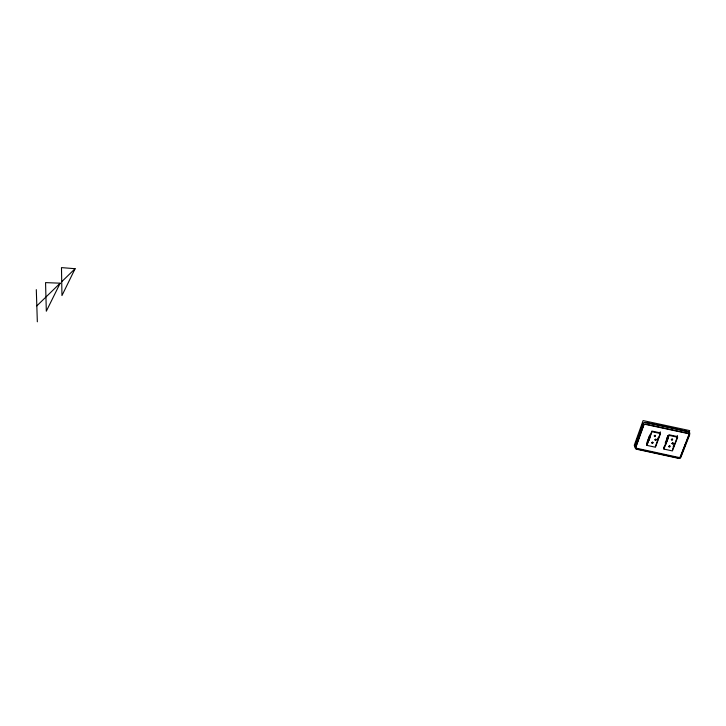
<?xml version="1.0" encoding="UTF-8"?>
<svg xmlns="http://www.w3.org/2000/svg" width="726" height="726" viewBox="0 0 726 726"><rect width="100%" height="100%" fill="white"/><g stroke="black" fill="none" stroke-linecap="round" stroke-linejoin="round"><path stroke-width="1.09" d="M634.215 445.401L643.091 420.581L689.7 430.609L688.892 432.678M635.341 447.706A1.987 1.588 -1.9 0 1 634.869 446.172L642.927 423.63A2.024 1.633 -3.3 0 1 645.441 422.468A1666.297 951.523 59.8 0 1 688.312 431.707A2.051 1.624 -5.2 0 1 689.646 433.703L680.443 457.326A1.352 1.062 -3.8 0 1 678.737 458.07L636.693 448.922A1.334 1.062 -1.9 0 1 635.776 447.606L643.817 425.191A1.352 1.089 -3.3 0 1 645.514 424.411L688.266 433.622A1.37 1.089 -5.1 0 1 689.174 434.974M643.345 425.618L635.695 446.944A1.334 1.062 -1.9 0 0 636.611 448.26L678.61 457.398A1.343 1.053 -3.8 0 0 680.316 456.654L689.038 434.32A1.37 1.089 -5.2 0 0 689.065 433.731M647.084 442.379L649.761 435.019M647.111 442.597L649.797 435.237M646.884 444.739L651.884 431.062L660.415 432.905L660.243 431.825M646.975 445.392L651.984 431.707L660.524 433.558L655.442 447.234L646.975 445.392L646.694 443.432M648.917 440.528L649.988 437.596M657.275 440.228L658.364 437.297M655.342 446.572L660.025 433.957M666.758 438.695L667.938 435.546M665.207 443.114L667.984 435.763M663.809 448.414L668.964 434.747L677.53 436.598L672.693 449.203M663.918 449.076L669.082 435.4L677.657 437.252L672.412 450.919L663.918 449.076L663.591 447.098M665.896 444.212L668.111 438.35M673.183 446.844L674.3 443.922M75.105 268.702L61.955 295.564L61.483 267.613L75.105 268.702L61.719 281.697M60.185 283.185L46.319 311.191L45.556 282.614L60.185 283.185L45.938 297.025M36.826 305.882L45.121 297.814M654.77 435.273L655.614 435.555M655.424 439.121L656.259 439.402M671.849 438.967L672.684 439.248M652.257 442.116L653.091 442.397M672.467 442.806L673.301 443.087M669.245 445.8L670.08 446.082M645.441 422.468L688.312 431.707M677.313 435.509L677.53 436.598M36.3 289.647L37.335 321.8M634.869 446.172A365.142 105.597 -81.9 0 1 642.927 423.63M680.87 456.173A367.692 129.645 -83 0 1 683.828 448.305M684.21 447.298A367.692 129.645 -83 0 1 686.161 442.315M687.322 439.411A367.692 129.645 -83 0 1 689.646 433.703M688.13 432.968A1.37 1.089 -5.2 0 1 688.747 433.259M651.739 442.76C652.674 445.102 653.954 441.081 651.739 442.76M654.262 435.918C655.197 438.277 656.486 434.221 654.262 435.918M654.916 439.765C655.841 442.116 657.139 438.068 654.916 439.765M668.737 446.445C669.653 448.786 670.969 444.766 668.737 446.445M671.332 439.611C672.258 441.971 673.583 437.914 671.332 439.611M671.949 443.45C672.875 445.8 674.191 441.762 671.949 443.45M643.445 425.064L635.377 447.561A1.688 1.352 -1.9 0 0 636.539 449.212L678.674 458.387A1.715 1.343 -3.8 0 0 680.816 457.444L689.582 435.019A1.742 1.379 -5.1 0 0 688.439 433.322L645.577 424.084A1.724 1.388 -3.3 0 0 643.445 425.064"/></g></svg>
